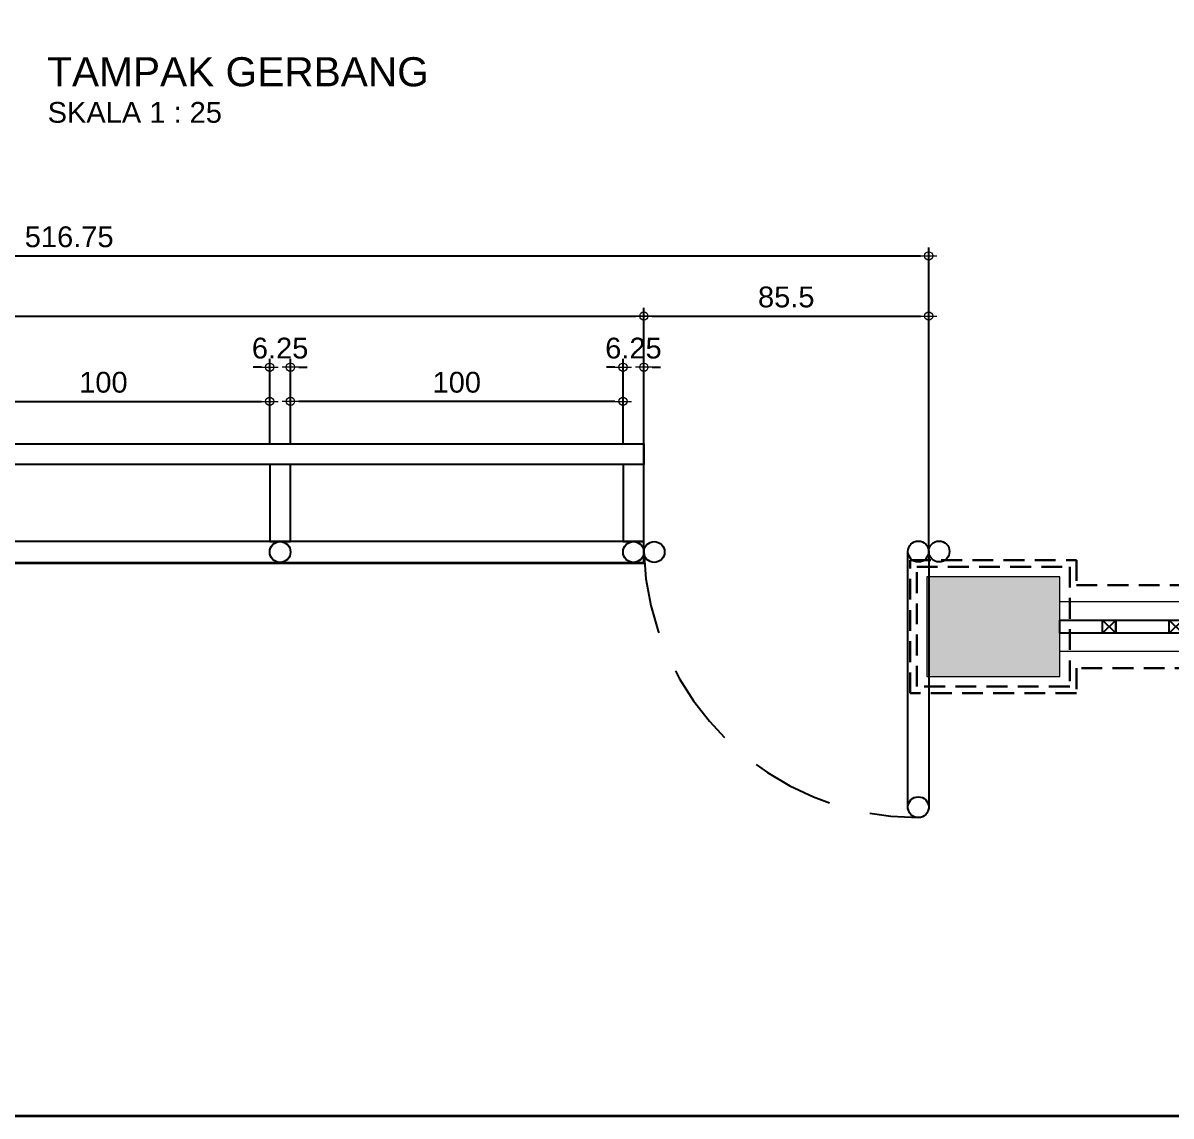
# Model space of a CAD drawing. Header units: millimetres. Extents: x -11 to 1625, y -267 to 180.
# Drawn here: x 881.3 to 895.11, y 9 to 22.15 of the extents above; entities that cross this region are included whole.
import ezdxf
from ezdxf.enums import TextEntityAlignment as Align
from ezdxf.xclip import XClip

# ---------------------------------------------------------------- set-up
doc = ezdxf.new("R2010")
doc.units = ezdxf.units.MM
doc.header["$XCLIPFRAME"] = 0
doc.linetypes.add('DASHED2', pattern=[0.375, 0.25, -0.125])
doc.layers.add('BESI', color=10, linetype='Continuous')
for name, color, linetype, lineweight in [('CONCRETE', 8, 'Continuous', 5), ('dinding', 5, 'Continuous', 15), ('GRS KOP', 1, 'Continuous', 35), ('KOLOM', 1, 'Continuous', 30), ('kop', 7, 'Continuous', 20), ('not', 7, 'Continuous', 20), ('PAGAR', 4, 'Continuous', 18), ('u', 6, 'Continuous', 20)]:
    doc.layers.add(name, color=color, linetype=linetype, lineweight=lineweight)
doc.styles.add('BARU', font='complex.shx')
doc.styles.get("Standard").update_dxf_attribs({"font": 'ARIALUNI.TTF'})
doc.dimstyles.new('SK-25', dxfattribs={"dimtxt": 0.25, "dimasz": 0.1, "dimexe": 0.1, "dimexo": 0, "dimgap": 0.1, "dimtad": 1, "dimdec": 0, "dimlfac": 25, "dimzin": 12, "dimdsep": 46, "dimtxsty": 'Standard', "dimblk": 'BULAT', "dimcen": 0.1, "dimclrd": 256, "dimadec": 0, "dimazin": 3, "dimtfac": 1, "dimtdec": 0, "dimtofl": 0, "dimtmove": 0, "dimatfit": 3, "dimldrblk": 'BULAT', "dimfxl": 0, "dimtolj": 1, "dimtzin": 0, "dimarcsym": 0})

# ---------------------------------------------------------------- blocks, each defined once
blk = doc.blocks.new('denah pagar a3')
at = {"layer": 'CONCRETE'}
for points in [[(-0.6486, -0.025), (-0.2486, -0.025), (-0.2486, 0.275), (-0.6486, 0.275)], [(0.2486, 0.275), (0.4975, 0.275), (0.4978, -0.025), (0.2486, -0.025)]]:
    blk.add_hatch(color=256, dxfattribs=at).paths.add_polyline_path(points)
at = {"layer": 'BESI'}
for points in [[(-0.2486, 0.145), (0.2486, 0.145), (0.2486, 0.105), (-0.2486, 0.105), (-0.2486, 0.145)], [(-0.12, 0.145), (-0.08, 0.145), (-0.08, 0.105), (-0.12, 0.105), (-0.12, 0.145), (-0.08, 0.105), (-0.08, 0.145), (-0.12, 0.105)], [(0.08, 0.145), (0.12, 0.145), (0.12, 0.105), (0.08, 0.105), (0.08, 0.145), (0.12, 0.105), (0.12, 0.145), (0.08, 0.105)]]:
    blk.add_lwpolyline(points, dxfattribs=at)
at = {"layer": 'dinding'}
blk.add_lwpolyline([(-0.6486, -0.025), (-0.2486, -0.025), (-0.2486, 0.275), (-0.6486, 0.275)], close=True, dxfattribs=at)
blk.add_lwpolyline([(0.2486, 0.275), (0.4975, 0.275), (0.4978, -0.025), (0.2486, -0.025), (0.2486, 0.275)], dxfattribs=at)
at = {"layer": 'KOLOM', "linetype": 'DASHED2', "ltscale": 0.25}
blk.add_lwpolyline([(0.1986, 0.25), (0.1986, 0.325), (0.5474, 0.325), (0.5478, -0.075), (0.1986, -0.075), (0.1986, 0), (-0.1986, 0), (-0.1986, -0.075), (-0.6986, -0.075), (-0.6986, 0.325), (-0.1986, 0.325), (-0.1986, 0.25), (0.1986, 0.25)], dxfattribs=at)
for points in [[(-0.2186, -0.055), (-0.6786, -0.055), (-0.6786, 0.305), (-0.2186, 0.305)], [(0.2186, 0.305), (0.5274, 0.305), (0.5278, -0.055), (0.2186, -0.055)]]:
    blk.add_lwpolyline(points, close=True, dxfattribs=at)
at = {"layer": 'PAGAR'}
for p, q in [((0.2486, 0.2), (-0.2486, 0.2)), ((0.2486, 0.05), (-0.2486, 0.05))]:
    blk.add_line(p, q, dxfattribs=at)
blk = doc.blocks.new('PINTU GERBANG2')
for points in [[(-0.0106, 5.135), (-0.0076, 5.135), (-0.0076, 0.8225), (-0.0106, 0.8225)], [(0.0549, 5.135), (-0.0076, 5.135), (-0.0076, 0.8225), (0.0549, 0.8225)], [(0.2864, 5.135), (0.3489, 5.135), (0.3489, 0.8225), (0.2864, 0.8225)], [(0.2864, 1.9475), (0.0549, 1.9475), (0.0549, 1.885), (0.2864, 1.885)], [(0.2864, 0.885), (0.0549, 0.885), (0.0549, 0.8225), (0.2864, 0.8225)]]:
    blk.add_lwpolyline(points, close=True)
for points in [[(0.0236, 0.8225), (0.2981, 0.8225)], [(-0.7494, 0.0284), (0.0252, 0.0284)], [(0.0252, -0.0341), (-0.7494, -0.0341)]]:
    blk.add_lwpolyline(points)
for centre in [(0.0236, 1.9162), (0.0236, 0.8537), (0.0236, 0.7912), (-0.744, -0.0029), (0.0252, -0.0029), (0.0252, -0.0654)]:
    blk.add_circle(centre, 0.0313)
at = {"linetype": 'DASHED2'}
blk.add_arc((0.0506, -0.0028), 0.8258, 91.7603, 180, dxfattribs=at)
blk = doc.blocks.new('BULAT')
for p, q in [((-1, 0), (1, 0)), ((0, -1), (0, 1))]:
    blk.add_line(p, q)
blk.add_circle((0, 0), 0.5)
blk = doc.blocks.new('*D926')
at = {"layer": 'Defpoints', "color": 0}
for p in [(888.767, 18.624), (871.517, 16.624), (888.767, 16.635)]:
    blk.add_point(p, dxfattribs=at)
at = {"layer": 'u', "color": 0, "lineweight": -2}
for p, q in [((871.517, 16.624), (871.517, 18.724)), ((888.767, 16.635), (888.767, 18.724))]:
    blk.add_line(p, q, dxfattribs=at)
at = {"layer": 'u', "lineweight": -2}
blk.add_line((871.617, 18.624), (888.667, 18.624), dxfattribs=at)
at = {"layer": 'u', "lineweight": -2, "xscale": 0.1, "yscale": 0.1, "zscale": 0.1, "rotation": 180}
blk.add_blockref('BULAT', (871.517, 18.624), dxfattribs=at)
at = {"layer": 'u', "lineweight": -2, "xscale": 0.1, "yscale": 0.1, "zscale": 0.1}
blk.add_blockref('BULAT', (888.767, 18.624), dxfattribs=at)
at = {"layer": 'u', "color": 0, "insert": (880.142, 18.852), "char_height": 0.25, "attachment_point": 5}
blk.add_mtext('\\A1;431.25', dxfattribs=at)
blk = doc.blocks.new('*D927')
at = {"layer": 'Defpoints', "color": 0}
for p in [(888.517, 18.009), (888.517, 17.086), (888.767, 17.086)]:
    blk.add_point(p, dxfattribs=at)
at = {"layer": 'u', "color": 0, "lineweight": -2}
for p, q in [((888.517, 17.086), (888.517, 18.109)), ((888.767, 17.086), (888.767, 18.109))]:
    blk.add_line(p, q, dxfattribs=at)
at = {"layer": 'u', "lineweight": -2}
for p, q in [((888.417, 18.009), (888.317, 18.009)), ((888.867, 18.009), (888.967, 18.009))]:
    blk.add_line(p, q, dxfattribs=at)
at = {"layer": 'u', "lineweight": -2, "xscale": 0.1, "yscale": 0.1, "zscale": 0.1}
blk.add_blockref('BULAT', (888.517, 18.009), dxfattribs=at)
at = {"layer": 'u', "lineweight": -2, "xscale": 0.1, "yscale": 0.1, "zscale": 0.1, "rotation": 180}
blk.add_blockref('BULAT', (888.767, 18.009), dxfattribs=at)
at = {"layer": 'u', "color": 0, "insert": (888.642, 18.237), "char_height": 0.25, "attachment_point": 5}
blk.add_mtext('\\A1;6.25', dxfattribs=at)
blk = doc.blocks.new('*D928')
at = {"layer": 'Defpoints', "color": 0}
for p in [(884.267, 18.009), (884.267, 17.086), (884.517, 17.086)]:
    blk.add_point(p, dxfattribs=at)
at = {"layer": 'u', "color": 0, "lineweight": -2}
for p, q in [((884.267, 17.086), (884.267, 18.109)), ((884.517, 17.086), (884.517, 18.109))]:
    blk.add_line(p, q, dxfattribs=at)
at = {"layer": 'u', "lineweight": -2}
for p, q in [((884.167, 18.009), (884.067, 18.009)), ((884.617, 18.009), (884.717, 18.009))]:
    blk.add_line(p, q, dxfattribs=at)
at = {"layer": 'u', "lineweight": -2, "xscale": 0.1, "yscale": 0.1, "zscale": 0.1}
blk.add_blockref('BULAT', (884.267, 18.009), dxfattribs=at)
at = {"layer": 'u', "lineweight": -2, "xscale": 0.1, "yscale": 0.1, "zscale": 0.1, "rotation": 180}
blk.add_blockref('BULAT', (884.517, 18.009), dxfattribs=at)
at = {"layer": 'u', "color": 0, "insert": (884.392, 18.237), "char_height": 0.25, "attachment_point": 5}
blk.add_mtext('\\A1;6.25', dxfattribs=at)
blk = doc.blocks.new('*D935')
at = {"layer": 'Defpoints', "color": 0}
for p in [(884.267, 17.598), (880.267, 17.086), (884.267, 17.086)]:
    blk.add_point(p, dxfattribs=at)
at = {"layer": 'u', "color": 0, "lineweight": -2}
for p, q in [((880.267, 17.086), (880.267, 17.698)), ((884.267, 17.086), (884.267, 17.698))]:
    blk.add_line(p, q, dxfattribs=at)
at = {"layer": 'u', "lineweight": -2}
blk.add_line((880.367, 17.598), (884.167, 17.598), dxfattribs=at)
at = {"layer": 'u', "lineweight": -2, "xscale": 0.1, "yscale": 0.1, "zscale": 0.1, "rotation": 180}
blk.add_blockref('BULAT', (880.267, 17.598), dxfattribs=at)
at = {"layer": 'u', "lineweight": -2, "xscale": 0.1, "yscale": 0.1, "zscale": 0.1}
blk.add_blockref('BULAT', (884.267, 17.598), dxfattribs=at)
at = {"layer": 'u', "color": 0, "insert": (882.267, 17.826), "char_height": 0.25, "attachment_point": 5}
blk.add_mtext('\\A1;100', dxfattribs=at)
blk = doc.blocks.new('*D934')
at = {"layer": 'Defpoints', "color": 0}
for p in [(884.517, 17.598), (884.517, 17.086), (888.517, 17.086)]:
    blk.add_point(p, dxfattribs=at)
at = {"layer": 'u', "color": 0, "lineweight": -2}
for p, q in [((884.517, 17.086), (884.517, 17.698)), ((888.517, 17.086), (888.517, 17.698))]:
    blk.add_line(p, q, dxfattribs=at)
at = {"layer": 'u', "lineweight": -2}
blk.add_line((888.417, 17.598), (884.617, 17.598), dxfattribs=at)
at = {"layer": 'u', "lineweight": -2, "xscale": 0.1, "yscale": 0.1, "zscale": 0.1, "rotation": 180}
blk.add_blockref('BULAT', (884.517, 17.598), dxfattribs=at)
at = {"layer": 'u', "lineweight": -2, "xscale": 0.1, "yscale": 0.1, "zscale": 0.1}
blk.add_blockref('BULAT', (888.517, 17.598), dxfattribs=at)
at = {"layer": 'u', "color": 0, "insert": (886.517, 17.826), "char_height": 0.25, "attachment_point": 5}
blk.add_mtext('\\A1;100', dxfattribs=at)
blk = doc.blocks.new('Ndtpd')
blk.add_line((0.747, 0), (-0.747, 0))
blk.add_circle((0, 0), 0.747)
at = {"flags": 4}
for tag, height, p in [('NO', 0.5, (0, 0.148)), ('NOLBR', 0.3, (0, -0.398))]:
    blk.add_attdef(tag, text='', height=height, dxfattribs=at).set_placement(p, align=Align.CENTER)
for tag, p, height in [('NDTPD', (1.516, 0.148), 0.5), ('SKALA', (1.523, -0.398), 0.3)]:
    blk.add_attdef(tag, p, '', height=height, dxfattribs=at)
blk = doc.blocks.new('*D954')
at = {"layer": 'Defpoints', "color": 0}
for p in [(892.193, 18.624), (888.767, 16.836), (892.193, 15.792)]:
    blk.add_point(p, dxfattribs=at)
at = {"layer": 'u', "color": 0, "lineweight": -2}
for p, q in [((888.767, 16.836), (888.767, 18.724)), ((892.193, 15.792), (892.193, 18.724))]:
    blk.add_line(p, q, dxfattribs=at)
at = {"layer": 'u', "lineweight": -2}
blk.add_line((888.867, 18.624), (892.093, 18.624), dxfattribs=at)
at = {"layer": 'u', "lineweight": -2, "xscale": 0.1, "yscale": 0.1, "zscale": 0.1, "rotation": 180}
blk.add_blockref('BULAT', (888.767, 18.624), dxfattribs=at)
at = {"layer": 'u', "lineweight": -2, "xscale": 0.1, "yscale": 0.1, "zscale": 0.1}
blk.add_blockref('BULAT', (892.193, 18.624), dxfattribs=at)
at = {"layer": 'u', "color": 0, "insert": (890.48, 18.852), "char_height": 0.25, "attachment_point": 5}
blk.add_mtext('\\A1;85.5', dxfattribs=at)
blk = doc.blocks.new('*D955')
at = {"layer": 'Defpoints', "color": 0}
for p in [(892.193, 19.348), (871.517, 17.503), (892.193, 17.515)]:
    blk.add_point(p, dxfattribs=at)
at = {"layer": 'u', "color": 0, "lineweight": -2}
for p, q in [((871.517, 17.503), (871.517, 19.448)), ((892.193, 17.515), (892.193, 19.448))]:
    blk.add_line(p, q, dxfattribs=at)
at = {"layer": 'u', "lineweight": -2}
blk.add_line((871.617, 19.348), (892.093, 19.348), dxfattribs=at)
at = {"layer": 'u', "lineweight": -2, "xscale": 0.1, "yscale": 0.1, "zscale": 0.1, "rotation": 180}
blk.add_blockref('BULAT', (871.517, 19.348), dxfattribs=at)
at = {"layer": 'u', "lineweight": -2, "xscale": 0.1, "yscale": 0.1, "zscale": 0.1}
blk.add_blockref('BULAT', (892.193, 19.348), dxfattribs=at)
at = {"layer": 'u', "color": 0, "insert": (881.855, 19.576), "char_height": 0.25, "attachment_point": 5}
blk.add_mtext('\\A1;516.75', dxfattribs=at)
blk = doc.blocks.new('kop')
at = {"layer": 'GRS KOP'}
blk.add_lwpolyline([(1, 54), (83, 54), (83, 1), (1, 1)], close=True, dxfattribs=at)
at = {"layer": 'kop', "style": 'BARU', "flags": 4}
for p, height in [((73.8, 5.4), 0.35), ((80.303, 5.382), 0.25), ((73.8, 4.9), 0.35), ((80.303, 4.882), 0.25), ((73.8, 4.4), 0.35), ((80.303, 4.382), 0.25)]:
    blk.add_attdef('-', p, '', height=height, dxfattribs=at)
at = {"layer": 'kop', "flags": 4}
for tag, p in [('AR-00', (78.057, 2.648)), ('00', (81.238, 2.647))]:
    blk.add_attdef(tag, text='', height=0.35, dxfattribs=at).set_placement(p, align=Align.MIDDLE)

msp = doc.modelspace()

# ---------------------------------------------------------------- block references
ref = msp.add_blockref('denah pagar a3', (894.7643523, 14.3871992), dxfattribs=dict(xscale=4, yscale=4, zscale=4))
XClip(ref).set_block_clipping_path([(-0.7675376973, -0.1744103072), (0.1601603498, 0.6472705201)])
at = {"layer": 'BESI', "xscale": 4, "yscale": 4, "zscale": 4, "rotation": 90}
msp.add_blockref('PINTU GERBANG2', (892.0567427, 15.691071), dxfattribs=at)
at = {"layer": 'kop'}
msp.add_blockref('kop', (827.2141618, 8), dxfattribs=at)
at = {"layer": 'not'}
ref = msp.add_blockref('Ndtpd', (880.372468, 21.269348), dxfattribs=dict(at, xscale=0.803212851405533, yscale=0.8032128514056467, zscale=0.8032128514056226))
ref.add_attrib('NO', '5', dxfattribs={"layer": '0', "height": 0.35, "flags": 4}).set_placement((880.3721408, 21.3878738), align=Align.CENTER)
ref.add_attrib('NDTPD', 'TAMPAK GERBANG', (881.5901526, 21.3878738), dxfattribs={"layer": '0', "height": 0.35, "flags": 4})
ref.add_attrib('NOLBR', 'AR-26', dxfattribs={"layer": '0', "height": 0.2, "flags": 4}).set_placement((880.3721408, 20.9493781), align=Align.CENTER)
ref.add_attrib('SKALA', 'SKALA 1 : 25', (881.5959527, 20.9493781), dxfattribs={"layer": '0', "height": 0.25, "flags": 4})

# ---------------------------------------------------------------- dimensions: what is measured, and where the dimension line sits
at = {"layer": 'u'}
dim = msp.add_linear_dim(base=(892.1931799, 19.3478202), p1=(871.5168586, 17.50334), p2=(892.1931799, 17.5150773), text='516.75', dimstyle='SK-25', override={"dimdec": 1}, dxfattribs=at)
dim.commit()
dim.dimension.update_dxf_attribs({"geometry": '*D955', "text_midpoint": (881.8550192, 19.5755487)})
for base, p1, p2, picture, middle in [((888.7668586, 18.6238269), (871.5168586, 16.6235026), (888.7668586, 16.6352399), '*D926', (880.1418586, 18.8515554)), ((884.2668586, 17.5978451), (880.2668586, 17.0864873), (884.2668586, 17.0864873), '*D935', (882.2668586, 17.8255736))]:
    dim = msp.add_linear_dim(base=base, p1=p1, p2=p2, dimstyle='SK-25', override={"dimdec": 2}, dxfattribs=at)
    dim.commit()
    dim.dimension.update_dxf_attribs({"geometry": picture, "text_midpoint": middle})
dim = msp.add_linear_dim(base=(892.1931799, 18.6238269), p1=(888.7668586, 16.8364873), p2=(892.1931799, 15.7919524), text='85.5', dimstyle='SK-25', dxfattribs=at)
dim.commit()
dim.dimension.update_dxf_attribs({"geometry": '*D954', "text_midpoint": (890.4800192, 18.8515554)})
for base, p1, p2, picture, middle in [((884.2668586, 18.0092029), (884.5168586, 17.0864873), (884.2668586, 17.0864873), '*D928', (884.3918586, 18.0092029)), ((888.5168586, 18.0092029), (888.7668586, 17.0864873), (888.5168586, 17.0864873), '*D927', (888.6418586, 18.0092029))]:
    dim = msp.add_linear_dim(base=base, p1=p1, p2=p2, dimstyle='SK-25', override={"dimdec": 2}, dxfattribs=at)
    dim.commit()
    dim.dimension.update_dxf_attribs({"geometry": picture, "text_midpoint": middle, "dimtype": 160})
dim = msp.add_linear_dim(base=(884.5168586, 17.5978451), p1=(888.5168586, 17.0864873), p2=(884.5168586, 17.0864873), angle=180, dimstyle='SK-25', override={"dimdec": 2}, dxfattribs=at)
dim.commit()
dim.dimension.update_dxf_attribs({"geometry": '*D934', "text_midpoint": (886.5168586, 17.8255736)})

doc.saveas('drawing.dxf')
